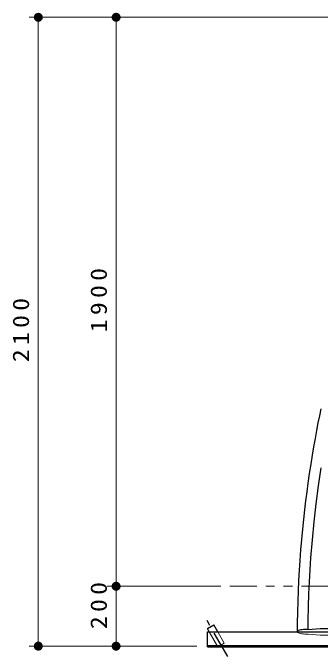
# Model space of a CAD drawing. Units: millimetres on the paper, scale 1:30. Extents: x -365 to 0, y -33 to 257.
# Drawn here: x -180.4 to -146.1, y 71.7 to 143 of the extents above; entities that cross this region are included whole.
import ezdxf

# ---------------------------------------------------------------- set-up
doc = ezdxf.new("R2010")
doc.units = ezdxf.units.MM
doc.linetypes.add('USER1', pattern=[4.5, 2.5, -2])
doc.linetypes.add('USER3', pattern=[8, 3, -1, 1, -1, 1, -1])
doc.layers.add('LY_1', color=7, linetype='Continuous', lineweight=13)
doc.styles.add('ＭＳ ゴシック', font='')
doc.styles.get('ＭＳ ゴシック').set_extended_font_data('MS Gothic')

# ---------------------------------------------------------------- blocks, each defined once
blk = doc.blocks.new('filled_dot')
at = {"color": 0, "linetype": 'Continuous', "lineweight": -2, "const_width": 1.25}
blk.add_lwpolyline([(-0.625, 0, 1), (0.625, 0, 1)], format="xyb", close=True, dxfattribs=at)

msp = doc.modelspace()

# ---------------------------------------------------------------- linework, layer by layer
at = {"layer": 'LY_1'}
for p, q in [((-129.37, 142.465), (-178.542, 142.465)), ((-177.542, 72.465), (-177.542, 142.465)), ((-168.87, 79.132), (-168.87, 142.465)), ((-157.204, 79.132), (-169.87, 79.132)), ((-168.87, 72.465), (-168.87, 79.132)), ((-159.87, 72.465), (-178.542, 72.465))]:
    msp.add_line(p, q, dxfattribs=at)
at = {"layer": 'LY_1', "linetype": 'USER3'}
msp.add_line((-156.204, 79.132), (-92.077, 79.132), dxfattribs=at)
at = {"layer": 'LY_1', "linetype": 'USER3', "lineweight": 25}
msp.add_line((-148.429, 57.456), (-158.742, 75.318), dxfattribs=at)
at = {"layer": 'LY_1', "lineweight": 25}
for p, q in [((-158.704, 74.419), (-157.982, 74.836)), ((-158.499, 74.065), (-158.704, 74.419)), ((-157.537, 74.065), (-157.982, 74.836)), ((-147.47, 74.332), (-146.13, 74.445)), ((-146.13, 74.445), (-110.611, 74.445)), ((-158.704, 74.065), (-98.037, 74.065)), ((-158.704, 72.398), (-158.704, 74.065)), ((-158.704, 72.531), (-98.037, 72.531)), ((-158.704, 72.398), (-98.037, 72.398))]:
    msp.add_line(p, q, dxfattribs=at)
at = {"layer": 'LY_1', "linetype": 'USER1'}
for p, q in [((-157.537, 72.398), (-158.499, 74.065)), ((-156.815, 72.815), (-157.537, 74.065)), ((-147.47, 73.798), (-146.13, 73.684)), ((-146.13, 73.684), (-110.611, 73.684)), ((-157.537, 72.398), (-156.815, 72.815))]:
    msp.add_line(p, q, dxfattribs=at)
at = {"layer": 'LY_1', "lineweight": 25}
for points in [[(-146.064, 98.864), (-146.22, 98.104), (-146.377, 97.31), (-146.539, 96.465), (-146.701, 95.584), (-146.864, 94.667), (-147.025, 93.713), (-147.186, 92.721), (-147.344, 91.691), (-147.498, 90.622), (-147.63, 89.655), (-147.758, 88.657), (-147.882, 87.628), (-148, 86.567), (-148.112, 85.475), (-148.217, 84.351), (-148.315, 83.194), (-148.403, 82.004), (-148.474, 80.906), (-148.536, 79.782), (-148.589, 78.63), (-148.632, 77.451), (-148.664, 76.243), (-148.684, 75.007), (-148.689, 74.05)], [(-147.462, 74.332), (-147.454, 75.376), (-147.425, 76.826), (-147.378, 78.275), (-147.284, 80.289), (-147.156, 82.302), (-146.994, 84.311), (-146.8, 86.317), (-146.571, 88.318), (-146.311, 90.314), (-146.018, 92.303)], [(-147.462, 74.332), (-147.643, 74.331), (-147.822, 74.324), (-147.994, 74.31), (-148.155, 74.291), (-148.3, 74.265), (-148.426, 74.235), (-148.531, 74.201), (-148.61, 74.163), (-148.663, 74.123), (-148.689, 74.081)]]:
    msp.add_lwpolyline(points, dxfattribs=at)
at = {"layer": 'LY_1', "linetype": 'USER1'}
msp.add_lwpolyline([(-148.691, 74.065), (-148.675, 74.022), (-148.63, 73.979), (-148.555, 73.94), (-148.454, 73.903), (-148.329, 73.871), (-148.182, 73.844), (-148.018, 73.822), (-147.842, 73.807), (-147.658, 73.799), (-147.47, 73.798)], dxfattribs=at)

# ---------------------------------------------------------------- block references
at = {"layer": 'LY_1', "xscale": 0.4, "yscale": 0.4}
for p, rotation in [((-177.542, 142.465), 270), ((-168.87, 142.465), 270), ((-168.87, 79.132), 90), ((-168.87, 79.132), 270), ((-177.542, 72.465), 90), ((-168.87, 72.465), 90)]:
    msp.add_blockref('filled_dot', p, dxfattribs=dict(at, rotation=rotation))

# ---------------------------------------------------------------- texts
at = {"layer": 'LY_1', "char_height": 1.833, "attachment_point": 8, "rotation": 90, "style": 'ＭＳ ゴシック'}
for s, insert in [('\\T1.33;\\W1.15;1900', (-169.87, 111.219)), ('\\T1.33;\\W1.15;2100', (-178.542, 107.886)), ('\\T1.33;\\W1.15;200', (-169.87, 77.22))]:
    msp.add_mtext(s, dxfattribs=dict(at, insert=insert))

doc.saveas('drawing.dxf')
